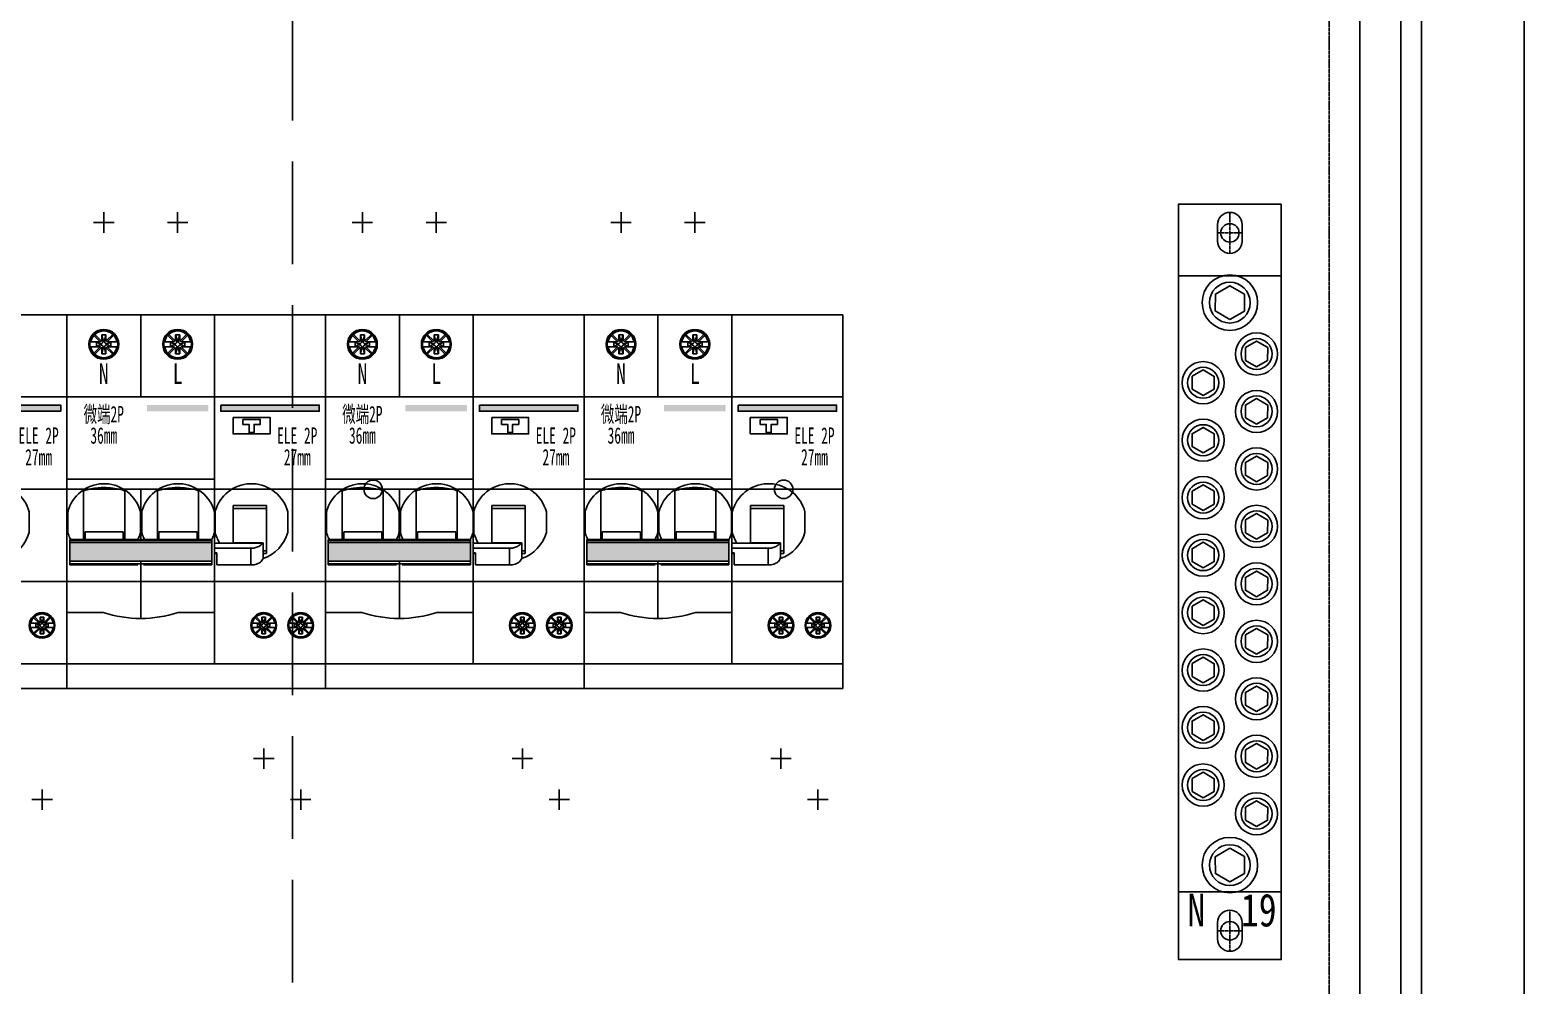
# Model space of a CAD drawing. Extents: x 1413553 to 1414153, y 431674 to 432674.
# Drawn here: x 1413788.6 to 1414152.6, y 431913 to 432145.7 of the extents above; entities that cross this region are included whole.
import ezdxf
from ezdxf.enums import TextEntityAlignment as Align

# ---------------------------------------------------------------- set-up
doc = ezdxf.new("R2010")
doc.units = 0
doc.header["$MEASUREMENT"] = 0
doc.linetypes.add('DASH', pattern=[0.35, 0.25, -0.1])
doc.linetypes.add('LYJS-XX', pattern=[0.35, 0.25, -0.1])
for name, color, linetype in [('LY-JS-BJ', 7, 'Continuous'), ('LY-JS-YQJ', 7, 'Continuous'), ('布置图', 20, 'Continuous')]:
    doc.layers.add(name, color=color, linetype=linetype)
doc.styles.add('-宋体', font='', dxfattribs={"width": 0.65})
doc.styles.add('LY-SJ-元器件', font='', dxfattribs={"width": 0.6, "height": 4})
doc.styles.get('-宋体').set_extended_font_data('NSimSun')
doc.styles.get('LY-SJ-元器件').set_extended_font_data('SimSun')

# ---------------------------------------------------------------- blocks, each defined once
blk = doc.blocks.new('A$C7F2E4CF4')
at = {"layer": 'LY-JS-YQJ', "color": 1, "linetype": 'DASH'}
for p, q in [((0, 5), (0, -5)), ((-3, 0), (3, 0))]:
    blk.add_line(p, q, dxfattribs=at)
at = {"layer": 'LY-JS-YQJ', "color": 0, "linetype": 'ByBlock'}
blk.add_lwpolyline([(0, 5), (0, 5, -0.414214), (3, 2), (3, -2, -0.414214), (0, -5), (0, -5, -0.414214), (-3, -2), (-3, 2, -0.414214)], format="xyb", close=True, dxfattribs=at)
blk = doc.blocks.new('19位零排2021')
at = {"layer": 'LY-JS-YQJ', "color": 2, "linetype": 'ByBlock'}
blk.add_lwpolyline([(25, 184), (25, 0), (0, 0), (0, 184)], close=True, dxfattribs=at)
for points in [[(0, 166.5), (25, 166.5)], [(25, 16.5), (0, 16.5)]]:
    blk.add_lwpolyline(points, dxfattribs=at)
at = {"layer": 'LY-JS-YQJ', "color": 3}
for points in [[(12.49, 155.91), (8.94, 157.97), (8.96, 162.07), (12.51, 164.1), (16.06, 162.04), (16.04, 157.94)], [(18.99, 144.38), (16.29, 145.95), (16.3, 149.07), (19.01, 150.62), (21.71, 149.05), (21.7, 145.93)], [(5.99, 137.38), (3.29, 138.95), (3.3, 142.07), (6.01, 143.62), (8.71, 142.05), (8.7, 138.93)], [(18.99, 130.38), (16.29, 131.95), (16.3, 135.07), (19.01, 136.62), (21.71, 135.05), (21.7, 131.93)], [(5.99, 123.38), (3.29, 124.95), (3.3, 128.07), (6.01, 129.62), (8.71, 128.05), (8.7, 124.93)], [(18.99, 116.38), (16.29, 117.95), (16.3, 121.07), (19.01, 122.62), (21.71, 121.05), (21.7, 117.93)], [(5.99, 109.38), (3.29, 110.95), (3.3, 114.07), (6.01, 115.62), (8.71, 114.05), (8.7, 110.93)], [(18.99, 102.38), (16.29, 103.95), (16.3, 107.07), (19.01, 108.62), (21.71, 107.05), (21.7, 103.93)], [(5.99, 95.38), (3.29, 96.95), (3.3, 100.07), (6.01, 101.62), (8.71, 100.05), (8.7, 96.93)], [(18.99, 88.38), (16.29, 89.95), (16.3, 93.07), (19.01, 94.62), (21.71, 93.05), (21.7, 89.93)], [(5.99, 81.38), (3.29, 82.95), (3.3, 86.07), (6.01, 87.62), (8.71, 86.05), (8.7, 82.93)], [(18.99, 74.38), (16.29, 75.95), (16.3, 79.07), (19.01, 80.62), (21.71, 79.05), (21.7, 75.93)], [(5.99, 67.38), (3.29, 68.95), (3.3, 72.07), (6.01, 73.62), (8.71, 72.05), (8.7, 68.93)], [(18.99, 60.38), (16.29, 61.95), (16.3, 65.07), (19.01, 66.62), (21.71, 65.05), (21.7, 61.93)], [(5.99, 53.38), (3.29, 54.95), (3.3, 58.07), (6.01, 59.62), (8.71, 58.05), (8.7, 54.93)], [(18.99, 46.38), (16.29, 47.95), (16.3, 51.07), (19.01, 52.62), (21.71, 51.05), (21.7, 47.93)], [(5.99, 39.38), (3.29, 40.95), (3.3, 44.07), (6.01, 45.62), (8.71, 44.05), (8.7, 40.93)], [(18.99, 32.38), (16.29, 33.95), (16.3, 37.07), (19.01, 38.62), (21.71, 37.05), (21.7, 33.93)], [(12.49, 27.09), (8.94, 25.03), (8.96, 20.93), (12.51, 18.9), (16.06, 20.96), (16.04, 25.06)]]:
    blk.add_lwpolyline(points, close=True, dxfattribs=at)
for centre, radius in [((12.5, 160.01), 6.76), ((12.5, 160.01), 4.97), ((19, 147.5), 5.14), ((19, 147.5), 3.78), ((6, 140.5), 5.14), ((6, 140.5), 3.78), ((19, 133.5), 5.14), ((19, 133.5), 3.78), ((6, 126.5), 5.14), ((6, 126.5), 3.78), ((19, 119.5), 5.14), ((19, 119.5), 3.78), ((6, 112.5), 5.14), ((6, 112.5), 3.78), ((19, 105.5), 5.14), ((19, 105.5), 3.78), ((6, 98.5), 5.14), ((6, 98.5), 3.78), ((19, 91.5), 5.14), ((19, 91.5), 3.78), ((6, 84.5), 5.14), ((6, 84.5), 3.78), ((19, 77.5), 5.14), ((19, 77.5), 3.78), ((6, 70.5), 5.14), ((6, 70.5), 3.78), ((19, 63.5), 5.14), ((19, 63.5), 3.78), ((6, 56.5), 5.14), ((6, 56.5), 3.78), ((19, 49.5), 5.14), ((19, 49.5), 3.78), ((6, 42.5), 5.14), ((6, 42.5), 3.78), ((19, 35.5), 5.14), ((19, 35.5), 3.78), ((12.5, 22.99), 6.76), ((12.5, 22.99), 4.97)]:
    blk.add_circle(centre, radius, dxfattribs=at)
at = {"layer": 'LY-JS-YQJ', "color": 0}
for p in [(12.5, 177), (12.5, 7)]:
    blk.add_blockref('A$C7F2E4CF4', p, dxfattribs=at)
at = {"layer": 'LY-JS-YQJ', "color": 1, "style": '-宋体', "width": 0.8}
blk.add_text('N', height=8, dxfattribs=at).set_placement((2.16, 8.05))
at = {"layer": 'LY-JS-YQJ', "color": 4, "style": '-宋体', "width": 0.8}
blk.add_text('19', height=8, dxfattribs=at).set_placement((15.18, 8.05))
blk = doc.blocks.new('微端2P+ELE-63mm-2022.1')
h = blk.add_hatch(color=3)
h.dxf.hatch_style = 1
h.paths.add_polyline_path([(34.5, 19), (34.5, 20.5), (19.5, 20.5), (19.5, 19)])
h = blk.add_hatch(color=3)
h.dxf.hatch_style = 1
h.paths.add_polyline_path([(61.5, 19), (61.5, 20.5), (37.5, 20.5), (37.5, 19)])
h = blk.add_hatch(color=0)
h.dxf.hatch_style = 1
h.paths.add_polyline_path([(0.7, -12.97), (0.7, -17.47), (35.3, -17.47), (35.3, -12.97)])
at = {"color": 1}
for p, q in [((9, 67.5), (9, 62.5)), ((27, 67.5), (27, 62.5)), ((6.5, 65), (11.5, 65)), ((24.5, 65), (29.5, 65)), ((0, 0), (63, 0))]:
    blk.add_line(p, q, dxfattribs=at)
at = {"color": 0}
for p, q in [((0, 42.5), (36, 42.5)), ((0, -42.5), (0, 42.5)), ((18, 42.5), (18, 22.5)), ((36, 42.5), (36, -42.5)), ((63, -42.5), (63, 42.5)), ((0, 22.5), (36, 22.5)), ((36, 2.5), (0, 2.5)), ((18, 0), (18, -12.22)), ((18, -17.47), (18, -31.46)), ((48.65, -15.61), (47.85, -15.61)), ((36, -22.5), (0, -22.5)), ((0, -42.5), (0, -48.5)), ((36, -42.5), (0, -42.5)), ((63, -42.5), (63, -48.5)), ((0, -48.5), (63, -48.5))]:
    blk.add_line(p, q, dxfattribs=at)
at = {"color": 0, "linetype": 'Continuous', "lineweight": 25}
for p, q in [((6.7, 37.82), (6.49, 37.61)), ((6.49, 37.61), (6.6, 37.5)), ((6.6, 37.5), (8.15, 35.95)), ((6.81, 37.71), (6.7, 37.82)), ((8.39, 36.13), (6.81, 37.71)), ((9.5, 37.66), (8.5, 37.66)), ((8.5, 37.66), (8.5, 36.46)), ((8.5, 37.66), (8.85, 36.31)), ((8.5, 36.46), (8.85, 35.96)), ((9.5, 37.66), (9.15, 36.31)), ((9.5, 36.46), (9.15, 35.96)), ((9.5, 36.46), (9.5, 37.66)), ((11.19, 37.71), (9.61, 36.13)), ((9.85, 35.95), (11.4, 37.5)), ((11.3, 37.82), (11.19, 37.71)), ((11.51, 37.61), (11.3, 37.82)), ((11.4, 37.5), (11.51, 37.61)), ((24.7, 37.82), (24.49, 37.61)), ((24.49, 37.61), (24.6, 37.5)), ((24.6, 37.5), (26.15, 35.95)), ((24.81, 37.71), (24.7, 37.82)), ((26.39, 36.13), (24.81, 37.71)), ((26.5, 37.66), (26.5, 36.46)), ((26.5, 37.66), (26.85, 36.31)), ((27.5, 37.66), (26.5, 37.66)), ((26.5, 36.46), (26.85, 35.96)), ((27.5, 37.66), (27.15, 36.31)), ((27.5, 36.46), (27.15, 35.96)), ((27.5, 36.46), (27.5, 37.66)), ((29.19, 37.71), (27.61, 36.13)), ((27.85, 35.95), (29.4, 37.5)), ((29.3, 37.82), (29.19, 37.71)), ((29.51, 37.61), (29.3, 37.82)), ((29.4, 37.5), (29.51, 37.61)), ((5.58, 34.71), (7.95, 34.71)), ((7.95, 35.91), (5.59, 35.91)), ((6.6, 33.12), (6.49, 33.01)), ((6.49, 33.01), (6.7, 32.8)), ((8.15, 34.67), (6.6, 33.12)), ((6.7, 32.8), (6.81, 32.91)), ((6.81, 32.91), (8.39, 34.49)), ((7.25, 35.91), (8, 35.46)), ((7.25, 35.91), (7.25, 34.71)), ((7.25, 34.71), (8, 35.16)), ((8, 35.46), (8, 35.16)), ((8.25, 35.46), (8, 35.46)), ((8, 35.16), (8.25, 35.16)), ((8.5, 34.16), (8.85, 34.65)), ((8.5, 32.96), (8.85, 34.31)), ((8.5, 34.16), (8.5, 32.96)), ((8.5, 32.96), (9.5, 32.96)), ((9.15, 36.31), (8.85, 36.31)), ((8.85, 36.31), (8.85, 35.96)), ((8.85, 34.65), (8.85, 34.31)), ((8.85, 34.31), (9.15, 34.31)), ((9.15, 35.96), (9.15, 36.31)), ((9.15, 34.31), (9.15, 34.66)), ((9.5, 34.16), (9.15, 34.66)), ((9.15, 34.31), (9.5, 32.96)), ((9.5, 32.96), (9.5, 34.16)), ((9.61, 34.49), (11.19, 32.91)), ((10, 35.46), (9.75, 35.46)), ((9.75, 35.16), (10, 35.16)), ((11.4, 33.12), (9.85, 34.67)), ((10.75, 35.91), (10, 35.46)), ((10, 35.16), (10, 35.46)), ((10.75, 34.71), (10, 35.16)), ((12.42, 35.91), (10.05, 35.91)), ((10.05, 34.71), (12.41, 34.71)), ((10.75, 34.71), (10.75, 35.91)), ((11.19, 32.91), (11.3, 32.8)), ((11.3, 32.8), (11.51, 33.01)), ((11.51, 33.01), (11.4, 33.12)), ((23.58, 34.71), (25.95, 34.71)), ((25.95, 35.91), (23.59, 35.91)), ((24.6, 33.12), (24.49, 33.01)), ((24.49, 33.01), (24.7, 32.8)), ((26.15, 34.67), (24.6, 33.12)), ((24.7, 32.8), (24.81, 32.91)), ((24.81, 32.91), (26.39, 34.49)), ((25.25, 35.91), (25.25, 34.71)), ((25.25, 35.91), (26, 35.46)), ((25.25, 34.71), (26, 35.16)), ((26.25, 35.46), (26, 35.46)), ((26, 35.46), (26, 35.16)), ((26, 35.16), (26.25, 35.16)), ((26.5, 34.16), (26.85, 34.65)), ((26.5, 32.96), (26.85, 34.31)), ((26.5, 34.16), (26.5, 32.96)), ((26.5, 32.96), (27.5, 32.96)), ((26.85, 36.31), (26.85, 35.96)), ((27.15, 36.31), (26.85, 36.31)), ((26.85, 34.65), (26.85, 34.31)), ((26.85, 34.31), (27.15, 34.31)), ((27.15, 35.96), (27.15, 36.31)), ((27.5, 34.16), (27.15, 34.66)), ((27.15, 34.31), (27.15, 34.66)), ((27.15, 34.31), (27.5, 32.96)), ((27.5, 32.96), (27.5, 34.16)), ((27.61, 34.49), (29.19, 32.91)), ((28, 35.46), (27.75, 35.46)), ((27.75, 35.16), (28, 35.16)), ((29.4, 33.12), (27.85, 34.67)), ((28.75, 35.91), (28, 35.46)), ((28, 35.16), (28, 35.46)), ((28.75, 34.71), (28, 35.16)), ((30.42, 35.91), (28.05, 35.91)), ((28.05, 34.71), (30.41, 34.71)), ((28.75, 34.71), (28.75, 35.91)), ((29.19, 32.91), (29.3, 32.8)), ((29.3, 32.8), (29.51, 33.01)), ((29.51, 33.01), (29.4, 33.12)), ((9, 31.81), (9, 32.06)), ((27, 31.81), (27, 32.06)), ((4.1, -12.22), (4.1, -0.35)), ((14.1, -0.35), (14.1, -12.22)), ((22.1, -12.22), (22.1, -0.35)), ((32.1, -0.35), (32.1, -12.22)), ((0.25, -5.47), (0.25, -10.49)), ((17.95, -5.47), (17.95, -10.49)), ((18.25, -5.47), (18.25, -10.49)), ((35.95, -5.47), (35.95, -10.49)), ((36.11, -5.47), (36.11, -10.49)), ((40.55, -13.08), (40.55, -3.94)), ((40.55, -3.94), (48.65, -3.94)), ((40.55, -4.67), (48.65, -4.67)), ((48.65, -3.94), (48.65, -15.61)), ((53.81, -5.47), (53.81, -10.49)), ((4.45, -10.38), (13.75, -10.38)), ((4.45, -10.38), (4.45, -12.22)), ((13.75, -10.38), (13.75, -12.22)), ((22.45, -10.38), (31.75, -10.38)), ((22.45, -10.38), (22.45, -12.22)), ((31.75, -10.38), (31.75, -12.22)), ((0.7, -12.22), (0.7, -12.44)), ((35.3, -12.22), (0.7, -12.22)), ((35.3, -12.44), (0.7, -12.44)), ((0.7, -18.44), (0.7, -12.44)), ((35.3, -12.97), (0.7, -12.97)), ((0.7, -12.97), (0.7, -17.47)), ((35.3, -12.44), (35.3, -12.22)), ((35.3, -18.44), (35.3, -12.44)), ((35.3, -17.47), (35.3, -12.97)), ((36, -13.09), (47.68, -13.09)), ((36, -14.38), (44.85, -14.38)), ((40.55, -13.08), (47.85, -13.08)), ((44.85, -18.44), (44.85, -14.38)), ((47.85, -16.51), (47.85, -13.08)), ((0.7, -17.47), (35.3, -17.47)), ((0.7, -18.13), (35.3, -18.13)), ((36, -15.45), (36.55, -15.45)), ((36.55, -15.61), (36, -15.61)), ((36.55, -15.45), (36.55, -18.44)), ((47.85, -14.99), (48.65, -14.99)), ((0.7, -18.44), (17.3, -18.44)), ((18.7, -18.44), (35.3, -18.44)), ((44.85, -18.44), (36.55, -18.44)), ((47.07, -32.65), (45.04, -32.65)), ((46, -31.01), (45.82, -31.19)), ((45.82, -31.19), (45.91, -31.29)), ((45.91, -31.29), (47.24, -32.62)), ((46.09, -31.1), (46, -31.01)), ((47.45, -32.46), (46.09, -31.1)), ((46.47, -32.65), (46.47, -33.68)), ((46.47, -32.65), (47.11, -33.04)), ((47.54, -31.15), (47.84, -32.31)), ((47.54, -31.15), (47.54, -32.18)), ((48.4, -31.15), (47.54, -31.15)), ((47.54, -32.18), (47.84, -32.61)), ((48.1, -32.31), (47.84, -32.31)), ((47.84, -32.31), (47.84, -32.61)), ((48.4, -31.15), (48.1, -32.31)), ((48.4, -32.18), (48.1, -32.61)), ((48.1, -32.61), (48.1, -32.31)), ((48.4, -32.18), (48.4, -31.15)), ((49.85, -31.1), (48.49, -32.46)), ((48.7, -32.62), (50.03, -31.29)), ((49.47, -32.65), (48.83, -33.04)), ((50.9, -32.65), (48.87, -32.65)), ((49.47, -33.68), (49.47, -32.65)), ((49.94, -31.01), (49.85, -31.1)), ((50.12, -31.19), (49.94, -31.01)), ((50.03, -31.29), (50.12, -31.19)), ((56.07, -32.65), (54.04, -32.65)), ((55, -31.01), (54.82, -31.19)), ((54.82, -31.19), (54.91, -31.29)), ((54.91, -31.29), (56.24, -32.62)), ((55.09, -31.1), (55, -31.01)), ((56.45, -32.46), (55.09, -31.1)), ((55.47, -32.65), (55.47, -33.68)), ((55.47, -32.65), (56.11, -33.04)), ((56.54, -31.15), (56.84, -32.31)), ((56.54, -31.15), (56.54, -32.18)), ((57.4, -31.15), (56.54, -31.15)), ((56.54, -32.18), (56.84, -32.61)), ((57.1, -32.31), (56.84, -32.31)), ((56.84, -32.31), (56.84, -32.61)), ((57.4, -31.15), (57.1, -32.31)), ((57.4, -32.18), (57.1, -32.61)), ((57.1, -32.61), (57.1, -32.31)), ((57.4, -32.18), (57.4, -31.15)), ((58.85, -31.1), (57.49, -32.46)), ((57.7, -32.62), (59.03, -31.29)), ((58.47, -32.65), (57.83, -33.04)), ((59.9, -32.65), (57.87, -32.65)), ((58.47, -33.68), (58.47, -32.65)), ((58.94, -31.01), (58.85, -31.1)), ((59.12, -31.19), (58.94, -31.01)), ((59.03, -31.29), (59.12, -31.19)), ((45.04, -33.68), (47.07, -33.68)), ((45.91, -35.04), (45.82, -35.14)), ((45.82, -35.14), (46, -35.32)), ((47.24, -33.71), (45.91, -35.04)), ((46, -35.32), (46.09, -35.23)), ((46.09, -35.23), (47.45, -33.87)), ((46.47, -33.68), (47.11, -33.29)), ((47.11, -33.04), (47.11, -33.29)), ((47.33, -33.04), (47.11, -33.04)), ((47.11, -33.29), (47.33, -33.29)), ((47.54, -34.15), (47.84, -33.73)), ((47.54, -35.18), (47.84, -34.02)), ((47.54, -34.15), (47.54, -35.18)), ((47.54, -35.18), (48.4, -35.18)), ((47.84, -33.73), (47.84, -34.02)), ((47.84, -34.02), (48.1, -34.02)), ((47.97, -36.17), (47.97, -35.95)), ((48.1, -34.02), (48.1, -33.72)), ((48.4, -34.15), (48.1, -33.72)), ((48.1, -34.02), (48.4, -35.18)), ((48.4, -35.18), (48.4, -34.15)), ((48.49, -33.87), (49.85, -35.23)), ((48.83, -33.04), (48.61, -33.04)), ((48.61, -33.29), (48.83, -33.29)), ((50.03, -35.04), (48.7, -33.71)), ((48.83, -33.29), (48.83, -33.04)), ((49.47, -33.68), (48.83, -33.29)), ((48.87, -33.68), (50.89, -33.68)), ((49.85, -35.23), (49.94, -35.32)), ((49.94, -35.32), (50.12, -35.14)), ((50.12, -35.14), (50.03, -35.04)), ((54.04, -33.68), (56.07, -33.68)), ((54.91, -35.04), (54.82, -35.14)), ((54.82, -35.14), (55, -35.32)), ((56.24, -33.71), (54.91, -35.04)), ((55, -35.32), (55.09, -35.23)), ((55.09, -35.23), (56.45, -33.87)), ((55.47, -33.68), (56.11, -33.29)), ((56.11, -33.04), (56.11, -33.29)), ((56.33, -33.04), (56.11, -33.04)), ((56.11, -33.29), (56.33, -33.29)), ((56.54, -34.15), (56.84, -33.73)), ((56.54, -35.18), (56.84, -34.02)), ((56.54, -34.15), (56.54, -35.18)), ((56.54, -35.18), (57.4, -35.18)), ((56.84, -33.73), (56.84, -34.02)), ((56.84, -34.02), (57.1, -34.02)), ((56.97, -36.17), (56.97, -35.95)), ((57.1, -34.02), (57.1, -33.72)), ((57.4, -34.15), (57.1, -33.72)), ((57.1, -34.02), (57.4, -35.18)), ((57.4, -35.18), (57.4, -34.15)), ((57.49, -33.87), (58.85, -35.23)), ((57.83, -33.04), (57.61, -33.04)), ((57.61, -33.29), (57.83, -33.29)), ((59.03, -35.04), (57.7, -33.71)), ((57.83, -33.29), (57.83, -33.04)), ((58.47, -33.68), (57.83, -33.29)), ((57.87, -33.68), (59.89, -33.68)), ((58.85, -35.23), (58.94, -35.32)), ((58.94, -35.32), (59.12, -35.14)), ((59.12, -35.14), (59.03, -35.04))]:
    blk.add_line(p, q, dxfattribs=at)
at = {"color": 1, "linetype": 'ByBlock'}
for p, q in [((47.97, -63.1), (47.97, -68.1)), ((45.47, -65.6), (50.47, -65.6)), ((54.47, -75.6), (59.47, -75.6)), ((56.97, -73.1), (56.97, -78.1))]:
    blk.add_line(p, q, dxfattribs=at)
at = {"color": 0}
for points in [[(63, -42.5), (36, -42.5), (36, 42.5), (63, 42.5)], [(36, 22.5), (63, 22.5)], [(42.9, 17), (42.9, 15.8), (44.4, 15.8), (44.4, 13.8), (45.6, 13.8), (45.6, 15.8), (47.1, 15.8), (47.1, 17), (42.9, 17)], [(63, -22.5), (36, -22.5)], [(0, -30.05), (8.89, -30.05)], [(36, -30.05), (27.11, -30.05)]]:
    blk.add_lwpolyline(points, dxfattribs=at)
at = {"color": 0, "linetype": 'Continuous', "lineweight": 25}
for points in [[(8.85, 35.96, -0.008657), (8.83, 35.88, -0.023793), (8.8, 35.81, -0.091571), (8.7, 35.65, -0.078411), (8.54, 35.53, -0.073505), (8.41, 35.48, -0.017685), (8.36, 35.47, -0.010456), (8.3, 35.46, -0.005778), (8.25, 35.46)], [(8.25, 35.16, -0.00869), (8.33, 35.15, -0.023887), (8.41, 35.14, -0.086312), (8.57, 35.07, -0.089889), (8.74, 34.92, -0.067544), (8.8, 34.81, -0.017754), (8.82, 34.76, -0.010496), (8.84, 34.71, -0.005799), (8.85, 34.65)], [(9.75, 35.46, -0.008656), (9.67, 35.47, -0.023792), (9.59, 35.48, -0.085963), (9.43, 35.54, -0.089526), (9.26, 35.69, -0.067272), (9.2, 35.81, -0.017683), (9.18, 35.86, -0.010455), (9.16, 35.91, -0.005777), (9.15, 35.96)], [(9.15, 34.66, -0.008657), (9.17, 34.74, -0.023793), (9.2, 34.81, -0.091571), (9.3, 34.96, -0.078412), (9.46, 35.09, -0.073501), (9.59, 35.14, -0.017684), (9.64, 35.15, -0.010456), (9.7, 35.15, -0.005777), (9.75, 35.16)], [(26.85, 35.96, -0.008657), (26.83, 35.88, -0.023793), (26.8, 35.81, -0.091571), (26.7, 35.65, -0.078411), (26.54, 35.53, -0.073505), (26.41, 35.48, -0.017685), (26.36, 35.47, -0.010456), (26.3, 35.46, -0.005778), (26.25, 35.46)], [(26.25, 35.16, -0.00869), (26.33, 35.15, -0.023887), (26.41, 35.14, -0.086312), (26.57, 35.07, -0.089889), (26.74, 34.92, -0.067544), (26.8, 34.81, -0.017754), (26.82, 34.76, -0.010496), (26.84, 34.71, -0.005799), (26.85, 34.65)], [(27.75, 35.46, -0.008656), (27.67, 35.47, -0.023792), (27.59, 35.48, -0.085963), (27.43, 35.54, -0.089526), (27.26, 35.69, -0.067272), (27.2, 35.81, -0.017683), (27.18, 35.86, -0.010455), (27.16, 35.91, -0.005777), (27.15, 35.96)], [(27.15, 34.66, -0.008657), (27.17, 34.74, -0.023793), (27.2, 34.81, -0.091571), (27.3, 34.96, -0.078412), (27.46, 35.09, -0.073501), (27.59, 35.14, -0.017684), (27.64, 35.15, -0.010456), (27.7, 35.15, -0.005777), (27.75, 35.16)], [(17.95, -5.47, 0.325898), (9.48, 1.36, 0.327549), (0.48, -4.75, 0.019903), (0.25, -5.47)], [(4.1, -0.35, -0.057791), (7.63, 0.35, -0.021426), (9.1, 0.42)], [(9.1, 0.42, -0.062866), (13.22, -0.09, -0.011925), (13.81, -0.26, -0.00278), (14.1, -0.35)], [(35.95, -5.47, 0.325898), (27.48, 1.36, 0.327549), (18.48, -4.75, 0.019903), (18.25, -5.47)], [(22.1, -0.35, -0.057791), (25.63, 0.35, -0.021426), (27.1, 0.42)], [(27.1, 0.42, -0.062866), (31.22, -0.09, -0.011925), (31.81, -0.26, -0.00278), (32.1, -0.35)], [(53.81, -5.47, 0.325898), (45.34, 1.36, 0.327549), (36.34, -4.75, 0.019903), (36.11, -5.47)], [(0.95, -12.22, -0.004985), (0.8, -11.97, -0.030991), (0.56, -11.44, -0.01067), (0.46, -11.16, -0.005787), (0.39, -10.94, -0.003458), (0.32, -10.72, -0.001919), (0.25, -10.49)], [(17.95, -10.49, -0.002854), (17.85, -10.83, -0.004585), (17.78, -11.05, -0.019111), (17.6, -11.55, -0.037551), (17.32, -12.12, -0.002555), (17.26, -12.22)], [(18.95, -12.22, -0.004985), (18.8, -11.97, -0.030991), (18.56, -11.44, -0.01067), (18.46, -11.16, -0.005787), (18.39, -10.94, -0.003458), (18.32, -10.72, -0.001919), (18.25, -10.49)], [(35.95, -10.49, -0.002854), (35.85, -10.83, -0.004585), (35.78, -11.05, -0.019111), (35.6, -11.55, -0.037551), (35.32, -12.12, -0.002555), (35.26, -12.22)], [(37.19, -13.09, -0.001795), (36.72, -12.11, -0.00414), (36.48, -11.57, -0.009598), (36.28, -11.1, -0.013431), (36.18, -10.85, -0.015877), (36.14, -10.72, -0.023788), (36.12, -10.63, -0.050604), (36.11, -10.53, -0.012356), (36.11, -10.49)], [(53.81, -10.49, -0.25096), (47.8, -16.87)], [(44.85, -14.38, 0.009763), (45.08, -14.37, 0.05752), (46.08, -14.21, 0.073734), (46.98, -13.81, 0.073656), (47.49, -13.36, 0.028209), (47.59, -13.23, 0.012152), (47.68, -13.09)], [(47.85, -13.22, 0.010405), (47.85, -13.21, 0.052357), (47.85, -13.2, 0.052352), (47.84, -13.19, 0.046202), (47.83, -13.17, 0.029578), (47.82, -13.16, 0.02368), (47.8, -13.15, 0.017967), (47.78, -13.14, 0.014665), (47.76, -13.13, 0.011695), (47.74, -13.12, 0.016038), (47.7, -13.1, 0.002868), (47.68, -13.09)], [(47.85, -16.51, -0.010744), (47.85, -16.6, -0.101991), (47.7, -17.11, -0.08255), (47.35, -17.58, -0.05423), (46.92, -17.91, -0.059873), (46.2, -18.23, -0.070818), (45, -18.44, -0.004299), (44.85, -18.44)], [(47.84, -32.61, -0.008657), (47.82, -32.67, -0.023793), (47.8, -32.74, -0.091571), (47.71, -32.87, -0.078411), (47.58, -32.98, -0.073505), (47.46, -33.02, -0.017685), (47.42, -33.03, -0.010456), (47.37, -33.03, -0.005778), (47.33, -33.04)], [(48.61, -33.04, -0.008656), (48.54, -33.03, -0.023792), (48.48, -33.02, -0.085963), (48.34, -32.96, -0.089526), (48.2, -32.83, -0.067272), (48.14, -32.74, -0.017683), (48.12, -32.69, -0.010455), (48.11, -32.65, -0.005777), (48.1, -32.61)], [(56.84, -32.61, -0.008657), (56.82, -32.67, -0.023793), (56.8, -32.74, -0.091571), (56.71, -32.87, -0.078411), (56.58, -32.98, -0.073505), (56.46, -33.02, -0.017685), (56.42, -33.03, -0.010456), (56.37, -33.03, -0.005778), (56.33, -33.04)], [(57.61, -33.04, -0.008656), (57.54, -33.03, -0.023792), (57.48, -33.02, -0.085963), (57.34, -32.96, -0.089526), (57.2, -32.83, -0.067272), (57.14, -32.74, -0.017683), (57.12, -32.69, -0.010455), (57.11, -32.65, -0.005777), (57.1, -32.61)], [(47.33, -33.29, -0.00869), (47.39, -33.3, -0.023887), (47.46, -33.31, -0.086312), (47.6, -33.37, -0.089889), (47.74, -33.5, -0.067544), (47.8, -33.6, -0.017754), (47.81, -33.64, -0.010496), (47.83, -33.68, -0.005799), (47.84, -33.73)], [(48.1, -33.72, -0.008657), (48.12, -33.66, -0.023793), (48.14, -33.59, -0.091571), (48.23, -33.46, -0.078412), (48.36, -33.35, -0.073501), (48.48, -33.31, -0.017684), (48.52, -33.3, -0.010456), (48.57, -33.3, -0.005777), (48.61, -33.29)], [(56.33, -33.29, -0.00869), (56.39, -33.3, -0.023887), (56.46, -33.31, -0.086312), (56.6, -33.37, -0.089889), (56.74, -33.5, -0.067544), (56.8, -33.6, -0.017754), (56.81, -33.64, -0.010496), (56.83, -33.68, -0.005799), (56.84, -33.73)], [(57.1, -33.72, -0.008657), (57.12, -33.66, -0.023793), (57.14, -33.59, -0.091571), (57.23, -33.46, -0.078412), (57.36, -33.35, -0.073501), (57.48, -33.31, -0.017684), (57.52, -33.3, -0.010456), (57.57, -33.3, -0.005777), (57.61, -33.29)]]:
    blk.add_lwpolyline(points, format="xyb", dxfattribs=at)
at = {"color": 3}
blk.add_lwpolyline([(37.5, 20.5), (61.5, 20.5), (61.5, 19), (37.5, 19)], close=True, dxfattribs=at)
at = {"color": 0}
blk.add_lwpolyline([(40.5, 17.5), (49.5, 17.5), (49.5, 13.5), (40.5, 13.5)], close=True, dxfattribs=at)
for centre, radius in [((9, 35.31), 3.64), ((9, 35.31), 3.39), ((27, 35.31), 3.64), ((27, 35.31), 3.39), ((47.97, -33.16), 3.12), ((47.97, -33.16), 2.91), ((56.97, -33.16), 3.12), ((56.97, -33.16), 2.91)]:
    blk.add_circle(centre, radius, dxfattribs=at)
at = {"color": 0, "linetype": 'Continuous', "lineweight": 25}
for centre, radius in [((9, 35.31), 3.5), ((27, 35.31), 3.5), ((47.97, -33.16), 3), ((56.97, -33.16), 3)]:
    blk.add_circle(centre, radius, dxfattribs=at)
for centre, radius, start, end in [((9, 35.31), 3.25, 137.6454, 169.3613), ((9, 35.31), 3.25, 47.6454, 132.3546), ((7.95, 36.46), 0.552, 270, 360), ((10.05, 36.46), 0.552, 180, 270), ((9, 35.31), 3.25, 10.6387, 42.3546), ((27, 35.31), 3.25, 137.6454, 169.3613), ((27, 35.31), 3.25, 47.6454, 132.3546), ((25.95, 36.46), 0.552, 270, 360), ((28.05, 36.46), 0.552, 180, 270), ((27, 35.31), 3.25, 10.6387, 42.3546), ((9, 35.31), 3.25, 190.6387, 222.3546), ((9, 35.31), 3.25, 227.6454, 312.3546), ((7.95, 34.16), 0.552, 0, 90), ((10.05, 34.16), 0.552, 90, 180), ((9, 35.31), 3.25, 317.6454, 349.3613), ((27, 35.31), 3.25, 190.6387, 222.3546), ((27, 35.31), 3.25, 227.6454, 312.3546), ((25.95, 34.16), 0.552, 0, 90), ((28.05, 34.16), 0.552, 90, 180), ((27, 35.31), 3.25, 317.6454, 349.3613), ((47.97, -33.16), 2.79, 137.6454, 169.3613), ((47.97, -33.16), 2.79, 47.6454, 132.3546), ((47.07, -32.18), 0.474, 270, 360), ((48.87, -32.18), 0.474, 180, 270), ((47.97, -33.16), 2.79, 10.6387, 42.3546), ((56.97, -33.16), 2.79, 137.6454, 169.3613), ((56.97, -33.16), 2.79, 47.6454, 132.3546), ((56.07, -32.18), 0.474, 270, 360), ((57.87, -32.18), 0.474, 180, 270), ((56.97, -33.16), 2.79, 10.6387, 42.3546), ((47.97, -33.16), 2.79, 190.6387, 222.3546), ((47.97, -33.16), 2.79, 227.6454, 312.3546), ((47.07, -34.15), 0.474, 0, 90), ((48.87, -34.15), 0.474, 90, 180), ((47.97, -33.16), 2.79, 317.6454, 349.3613), ((56.97, -33.16), 2.79, 190.6387, 222.3546), ((56.97, -33.16), 2.79, 227.6454, 312.3546), ((56.07, -34.15), 0.474, 0, 90), ((57.87, -34.15), 0.474, 90, 180), ((56.97, -33.16), 2.79, 317.6454, 349.3613)]:
    blk.add_arc(centre, radius, start, end, dxfattribs=at)
at = {"color": 0}
blk.add_arc((18, -1.43), 30.03, 252.3363, 287.6637, dxfattribs=at)
at = {"color": 0, "style": 'LY-SJ-元器件', "width": 0.7}
for s, p in [('N', (9, 28.16)), ('L', (27, 28.16))]:
    blk.add_text(s, height=5, dxfattribs=at).set_placement(p, align=Align.MIDDLE)
at = {"color": 1, "style": 'LY-SJ-元器件', "width": 0.6}
for s, p in [('微端2P', (9, 18.37)), ('36mm', (9, 13.08))]:
    blk.add_text(s, height=4, dxfattribs=at).set_placement(p, align=Align.MIDDLE)
at = {"color": 4, "style": 'LY-SJ-元器件', "width": 0.6}
for s, p in [('ELE 2P', (56.13, 13.08)), ('27mm', (56.13, 7.82))]:
    blk.add_text(s, height=4, dxfattribs=at).set_placement(p, align=Align.MIDDLE)
blk = doc.blocks.new('600-1000-明-底板')
at = {"layer": 'LY-JS-BJ', "color": 1}
blk.add_lwpolyline([(-237, 460), (237, 460), (260, 437), (260, -437), (237, -460), (-237, -460), (-260, -437), (-260, 437)], close=True, dxfattribs=at)

msp = doc.modelspace()

# ---------------------------------------------------------------- linework, layer by layer
at = {"color": 6}
for centre in [(1414080.96, 432096.21), (1413872.26, 432033.76), (1413972.26, 432033.76), (1414080.96, 431926.21)]:
    msp.add_circle(centre, 2.25, dxfattribs=at)
at = {"layer": 'LY-JS-BJ', "color": 6, "linetype": 'LYJS-XX', "ltscale": 100}
msp.add_line((1413852.64, 432673.62), (1413852.64, 431673.62), dxfattribs=at)
at = {"layer": 'LY-JS-BJ', "color": 6, "ltscale": 50}
for points in [[(1413577.64, 432648.62), (1414127.64, 432648.62), (1414127.64, 431698.62), (1413577.64, 431698.62)], [(1413582.64, 432643.62), (1414122.64, 432643.62), (1414122.64, 431703.62), (1413582.64, 431703.62)]]:
    msp.add_lwpolyline(points, close=True, dxfattribs=at)
at = {"layer": 'LY-JS-BJ', "color": 6, "linetype": 'LYJS-XX', "lineweight": -3}
msp.add_lwpolyline([(1413600.14, 432626.12), (1414105.14, 432626.12), (1414105.14, 431721.12), (1413600.14, 431721.12)], close=True, dxfattribs=at)
at = {"layer": '布置图', "ltscale": 50}
msp.add_lwpolyline([(1413552.64, 432673.62), (1414152.64, 432673.62), (1414152.64, 431673.62), (1413552.64, 431673.62)], close=True, dxfattribs=at)

# ---------------------------------------------------------------- block references
at = {"color": 6}
for p in [(1413734.64, 432033.76), (1413797.64, 432033.76), (1413860.64, 432033.76), (1413923.64, 432033.76)]:
    msp.add_blockref('微端2P+ELE-63mm-2022.1', p, dxfattribs=at)
msp.add_blockref('19位零排2021', (1414068.46, 431919.22))
at = {"layer": 'LY-JS-BJ', "color": 6, "lineweight": -3}
msp.add_blockref('600-1000-明-底板', (1413852.64, 432173.62), dxfattribs=at)

doc.saveas('drawing.dxf')
